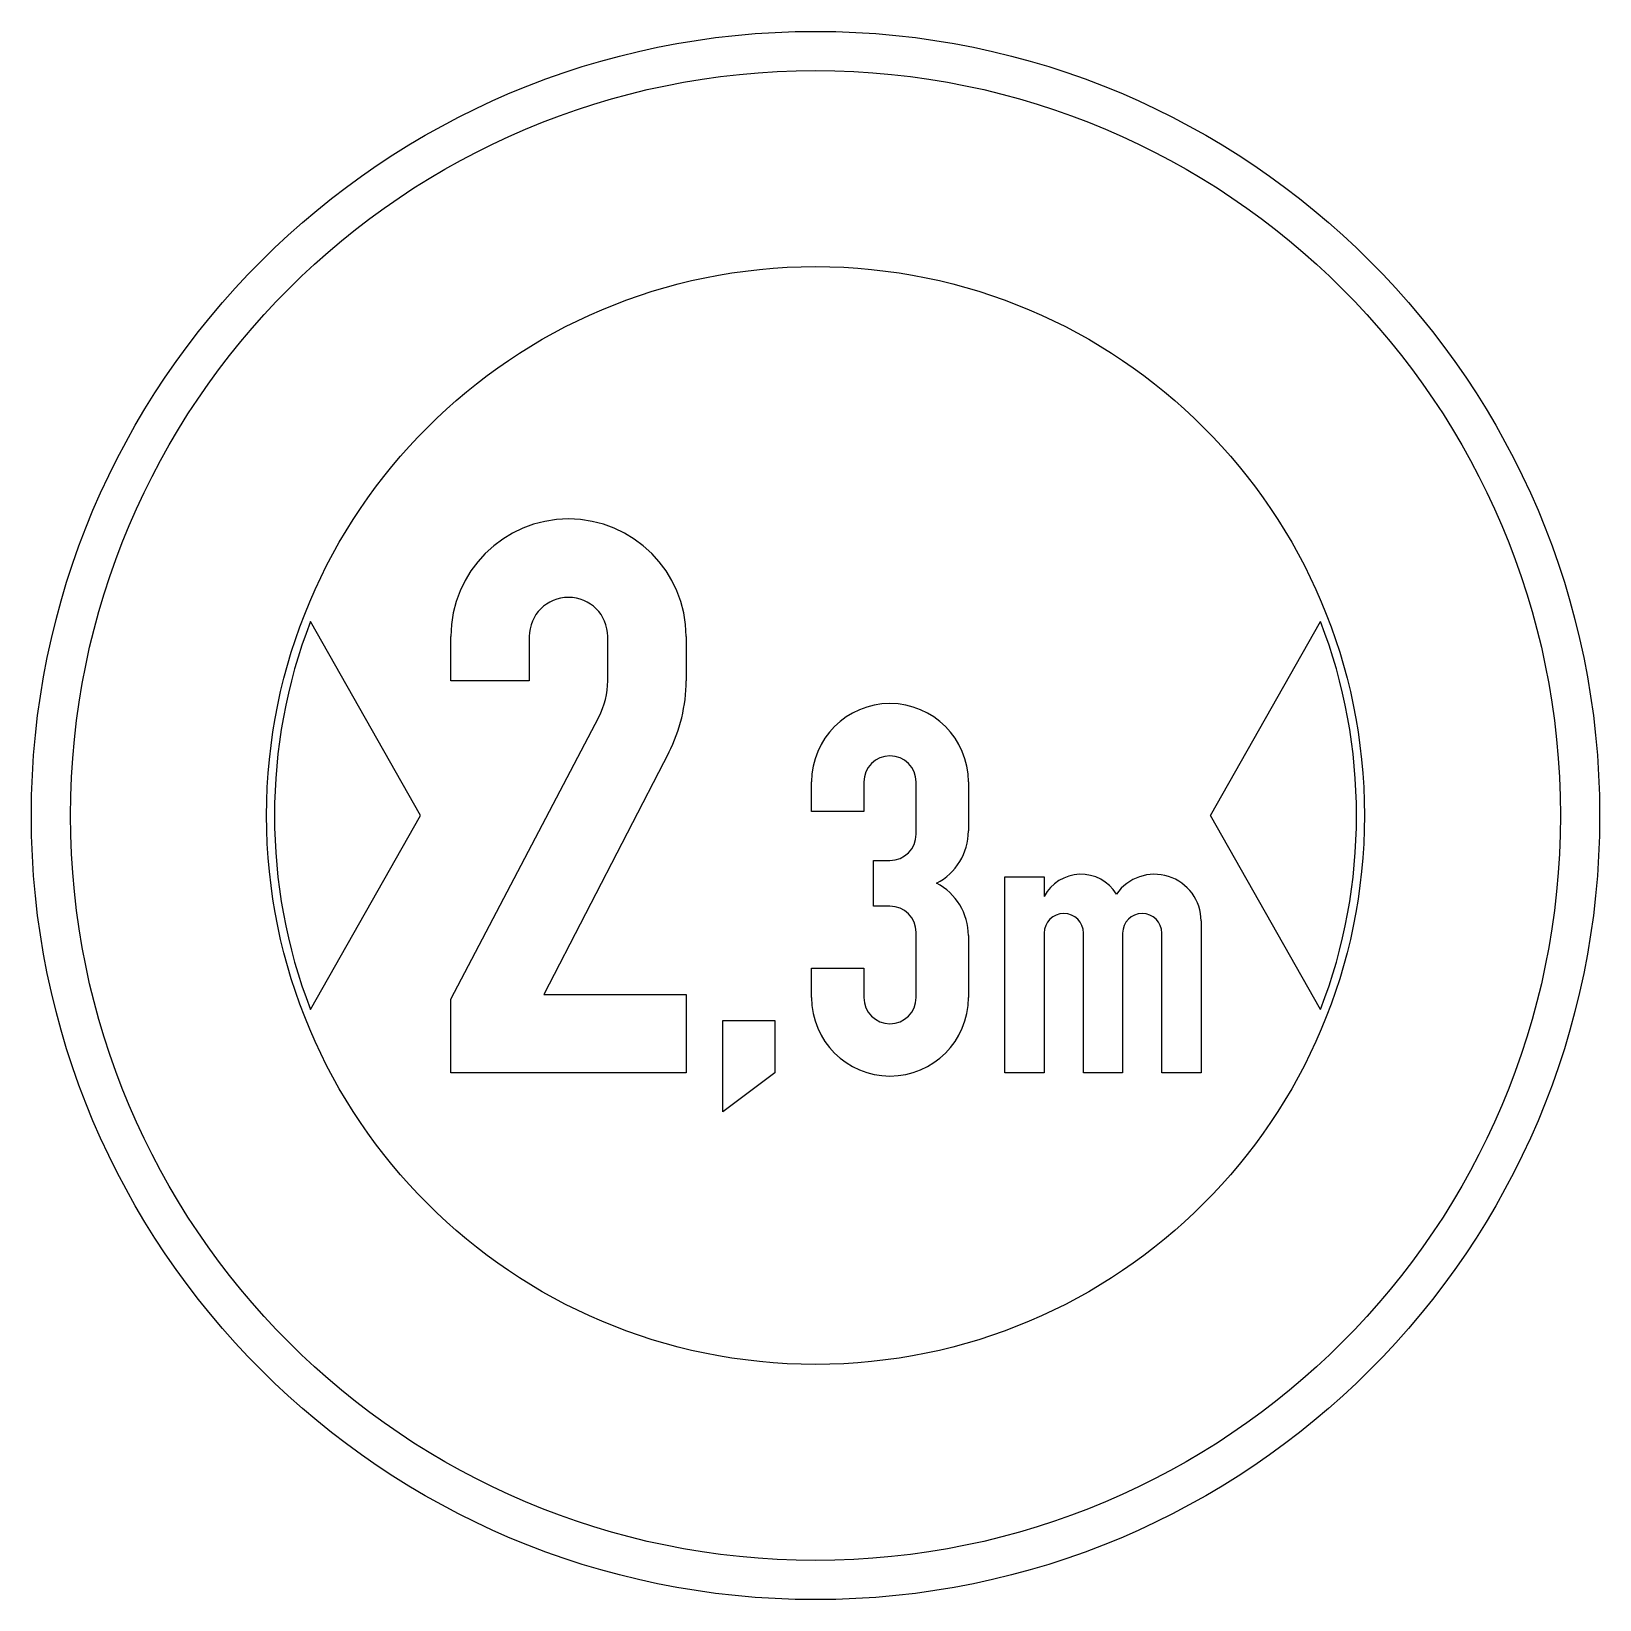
# Model space of a CAD drawing. Extents: x -300 to 300, y -300 to 300.
import ezdxf

# ---------------------------------------------------------------- set-up
doc = ezdxf.new("R2010")
doc.units = 0
doc.header["$LTSCALE"] = 25
doc.linetypes.add('AUSGEZOGEN', pattern=[0])
doc.layers.get('0').update_dxf_attribs({"linetype": 'AUSGEZOGEN'})

msp = doc.modelspace()

# ---------------------------------------------------------------- linework, layer by layer
for p, q in [((-151.13, 0), (-193.25, 74.18)), ((151.13, 0), (193.25, 74.18)), ((-139.5, 51.57), (-139.5, 68.45)), ((-109.5, 68.45), (-109.5, 51.57)), ((-79.5, 51.57), (-79.5, 68.45)), ((-49.5, 68.45), (-49.5, 51.57)), ((-109.5, 51.57), (-139.5, 51.57)), ((-139.5, -70.3), (-82.93, 37.65)), ((-56.17, 24.07), (-103.88, -68.43)), ((-1.5, 1.57), (-1.5, 12.82)), ((18.5, 12.82), (18.5, 1.57)), ((38.5, -7.18), (38.5, 12.82)), ((58.5, 12.82), (58.5, -5.93)), ((-193.25, -74.18), (-151.13, 0)), ((18.5, 1.57), (-1.5, 1.57)), ((193.25, -74.18), (151.13, 0)), ((22.25, -34.68), (22.25, -17.18)), ((22.25, -17.18), (28.5, -17.18)), ((72.5, -98.43), (72.5, -23.43)), ((72.5, -23.43), (87.5, -23.43)), ((87.5, -23.43), (87.5, -30.93)), ((46.31, -25.93), (46.31, -25.93)), ((28.5, -34.68), (22.25, -34.68)), ((115.12, -30.05), (115.12, -30.05)), ((147.5, -40.3), (147.5, -98.43)), ((38.5, -69.68), (38.5, -44.68)), ((58.5, -45.93), (58.5, -69.68)), ((87.5, -44.99), (87.5, -98.43)), ((102.5, -98.43), (102.5, -44.99)), ((117.5, -44.99), (117.5, -98.43)), ((132.5, -98.43), (132.5, -44.99)), ((-1.5, -58.43), (18.5, -58.43)), ((-1.5, -69.68), (-1.5, -58.43)), ((18.5, -58.43), (18.5, -69.68)), ((-139.5, -98.43), (-139.5, -70.3)), ((-103.88, -68.43), (-49.5, -68.43)), ((-49.5, -68.43), (-49.5, -98.43)), ((-35.5, -113.43), (-35.5, -78.43)), ((-35.5, -78.43), (-15.5, -78.43)), ((-15.5, -78.43), (-15.5, -98.43)), ((-49.5, -98.43), (-139.5, -98.43)), ((-15.5, -98.43), (-35.5, -113.43)), ((87.5, -98.43), (72.5, -98.43)), ((117.5, -98.43), (102.5, -98.43)), ((147.5, -98.43), (132.5, -98.43))]:
    msp.add_line(p, q)
for radius in [300, 285, 210]:
    msp.add_circle((0, 0), radius)
for centre, radius, start, end in [((-94.5, 68.45), 45, 0, 180), ((-94.5, 68.45), 15, 0, 180), ((0, 0), 207, 159, 201), ((0, 0), 207, 339, 381), ((-109.5, 51.57), 30, 332.3427, 360), ((-109.5, 51.57), 60, 332.7201, 360), ((28.5, 12.82), 30, 0, 180), ((28.5, 12.82), 10, 0, 180), ((36, -5.93), 22.5, 297.266, 360), ((28.5, -7.18), 10, 270, 360), ((101.56, -38.43), 15.94, 31.70919, 151.92751), ((129.69, -40.3), 17.81, 0, 144.86226), ((36, -45.93), 22.5, 0, 62.734), ((28.5, -44.68), 10, 0, 90), ((95, -44.99), 7.5, 0, 180), ((125, -44.99), 7.5, 0, 180), ((28.5, -69.68), 30, 180, 360), ((28.5, -69.68), 10, 180, 360)]:
    msp.add_arc(centre, radius, start, end)

doc.saveas('drawing.dxf')
